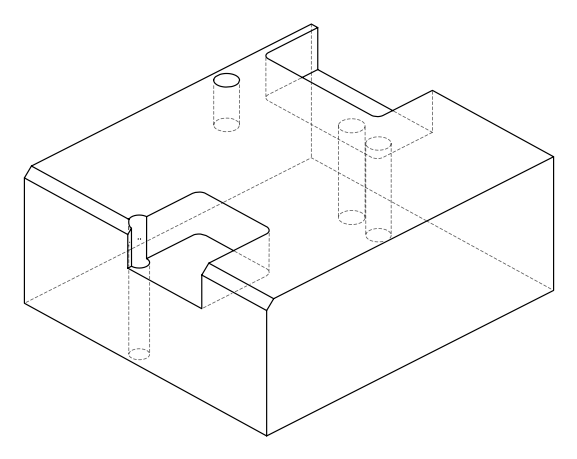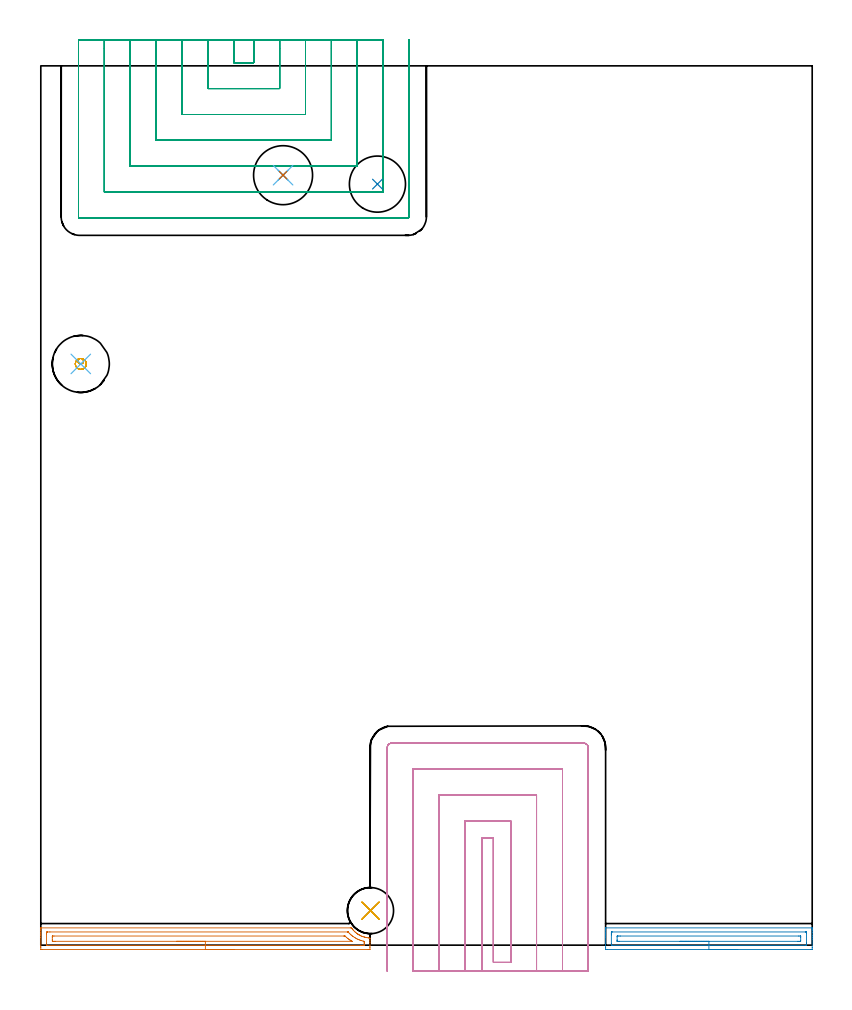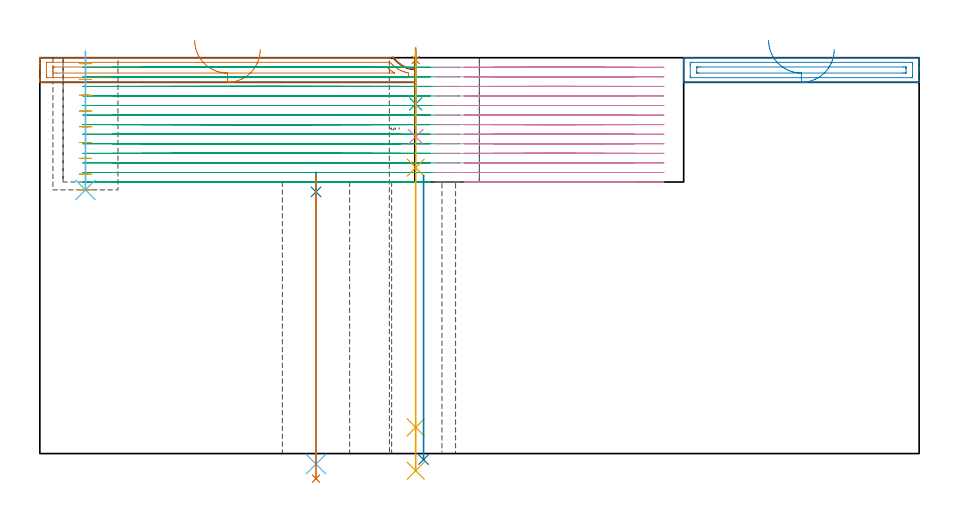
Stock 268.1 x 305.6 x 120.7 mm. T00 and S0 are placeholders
(PLAN: 14 operations, 10 tool changes, 79.6 min)
(1 AREA_MILL | FG_CHAMFER_SURFACE | UGT0205_001 | 2.9 min | 3351 mm3)
(2 AREA_MILL_1 | FG_CHAMFER_SURFACE_1 | UGT0205_001 | 1.93 min | 2152 mm3)
(3 MILL_SLOT | SLOT_PARTIAL_RECTANGULAR | NXT0201_011 | Follow Part, ap 3, ae 75% | 43.95 min | 282650 mm3)
(4 MILL_SLOT_1 | SLOT_PARTIAL_RECTANGULAR_1 | NXT0201_011 | Follow Part, ap 3, ae 75% | 27.96 min | 235343 mm3)
(5 MILL_BLIND_HOLE_FROM_SOLID_MATERIAL | STEP1POCKET | NXT0201_012 | Spiral | 0.65 min | 12398 mm3)
(6 BORE_BLIND_HOLE | STEP1POCKET | UGT0332_076 | 0.17 min | 0 mm3)
(7 SPOT_DRILL | STEP1HOLE | NXT0321_9005460120000 | 0.03 min | 16 mm3)
(8 SPOT_DRILL_1 | STEP1HOLE_1 | NXT0321_9005460120000 | 0.06 min | 157 mm3)
(9 DRILL_BLIND_HOLE_INTO_CENTER | STEP1HOLE | NXT0301_065 | 0.07 min | 439 mm3)
(10 DRILL_TO_ENLARGE_BLIND_HOLE | STEP1HOLE | NXT0301_111 | 0.11 min | 1757 mm3)
(11 GUN_DRILL_THROUGH_HOLE | STEP1HOLE | UGT0307_013 | 0.71 min | 18166 mm3)
(12 DRILL_THROUGH_HOLE_INTO_CENTER | STEP1HOLE_1 | NXT0301_065 | 0.36 min | 5535 mm3)
(13 DRILL_TO_ENLARGE_THROUGH_HOLE | STEP1HOLE_1 | UGT0301_050 | 0.38 min | 21557 mm3)
(14 INDEXABLE_INSERT_DRILL_THROUGH_HOLE_FROM_SOLID | STEP1HOLE_2 | NXT0302_010 | 0.36 min | 24678 mm3)
(TOOL UGT0205_001 | Chamfer Mill 20 x 3 x 45 deg. | D20 FL50 Z2)
(TOOL NXT0201_011 | ENDMILL 12mm [2P460-1200-NA 1630] | D12 FL38 Z6)
(TOOL NXT0201_012 | ENDMILL 16mm [2P460-1600-NA 1630] | D16 FL38 Z6)
(TOOL UGT0332_076 | 19.75 mm Rough Boring Bar | D19.75)
(TOOL NXT0321_9005460120000 | NC Spot Drill, 142deg, 12mm, Carbide, Uncoated | D12 PA142 FL30 Z2)
(TOOL NXT0301_065 | Carbide Drill 9.4mm [860.1-0940-075A1-MM 2214] | D9.4 PA140 FL98 Z2)
(TOOL NXT0301_111 | Carbide Drill 16.1mm [860.1-1610-050A1-PM 4234] | D16.1 PA147 FL73 Z2)
(TOOL UGT0307_013 | Gun Drill 16 mm | D16 PA130 FL24 Z1)
(TOOL UGT0301_050 | Twist Drill 20.5 mm | D20.5 PA118 FL145 Z2)
(TOOL NXT0302_010 | Index. Insert Drill 19.5mm [880-D1950L25-05] | D19.5 PA176 FL98 Z2)
(OP 1 AREA_MILL)
G17 G21 G94 G90
T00 M6
G54
G17 G0 G90 X67.2 Y-1.5 S1061 M3
G43 Z130.7 H0
Z123.2
G94 G1 X67.162 Z122.328 F250.
X67.048 Z121.464
X66.859 Z120.612
X66.597 Z119.78
X66.263 Z118.974
X65.86 Z118.2
X65.392 Z117.464
X64.86 Z116.772
X64.271 Z116.129
X63.628 Z115.54
X62.936 Z115.008
X62.2 Z114.54
X61.426 Z114.137
X60.62 Z113.803
X59.788 Z113.541
X58.937 Z113.352
X58.072 Z113.238
X57.2 Z113.2
X0.592 Y-1.499 Z113.201
X0.007 Y-1.491 Z113.205
X0.003 Y-1.468 Z113.229
X0. Y-0.878 Z113.819
Y-0.577 Z114.119
Y2.697 Z117.391
Y3.298 Z117.995
Y3.59 Z118.287
Y4.192 Z118.888
Y4.484 Z119.179
Y5.069 Z119.769
Y5.593 Z120.292
X0.007 Y5.945 Z120.637
X0.01 Y6.005 Z120.695
X0.142 Y6. Z120.7
X107.568
X107.979 Z120.685
X108.086 Y5.864 Z120.56
X108.115 Y5.825 Z120.522
X108.194 Y5.717 Z120.415
X108.385 Y5.468 Z120.168
X108.491 Y5.346 Z120.046
X108.721 Y5.082 Z119.781
X108.992 Y4.803 Z119.502
X109.275 Y4.534 Z119.234
X109.684 Y4.194 Z118.893
X109.786 Y4.117 Z118.817
X109.921 Y4.016 Z118.715
X110.166 Y3.848 Z118.545
X110.242 Y3.802 Z118.498
X110.606 Y3.58 Z118.277
X110.688 Y3.535 Z118.231
X111.056 Y3.331 Z118.031
X111.134 Y3.294 Z117.994
X111.149 Y3.288 Z117.987
X111.524 Y3.126 Z117.823
X111.946 Y2.961 Z117.66
X112.389 Y2.82 Z117.519
X112.471 Y2.799 Z117.497
X112.836 Y2.704 Z117.403
X113.28 Y2.619 Z117.316
X113.808 Y2.544 Z117.239
X113.904 Y2.529 Z117.227
X114.39 Y2.459 Z117.158
X114.4 Y2.327 Z117.026
Y1.494 Z116.193
Y0.91 Z115.605
Y-0.277 Z114.42
X114.399 Y-0.878 Z113.816
X114.397 Y-1.468 Z113.227
X114.393 Y-1.49 Z113.205
X113.808 Y-1.5 Z113.2
X57.2
Y-0.086 Z114.614
X2.375
X2.273 Y-0.085 Z114.615
X2.071 Y-0.081 Z114.619
X2.018 Y-0.079 Z114.621
X2.01 Y-0.068 Z114.632
X2.006 Y-0.038 Z114.662
X2.003 Y0.016 Z114.716
X2. Y0.391 Z115.091
X2.001 Y3.965 Z118.665
X2.008 Y4.484 Z119.184
X2.01 Y4.571 Z119.271
X2.172 Y4.58 Z119.28
X2.275 Y4.584 Z119.284
X2.375 Y4.585 Z119.285
X3.165 Y4.586 Z119.286
X106.576 Y4.585 Z119.285
X106.677 Y4.584 Z119.284
X106.777 Y4.58 Z119.28
X106.8 Y4.578 Z119.278
X106.814 Y4.567 Z119.267
X106.843 Y4.539 Z119.239
X106.896 Y4.484 Z119.184
X107.225 Y4.136 Z118.836
X107.568 Y3.798 Z118.498
X107.797 Y3.59 Z118.29
X108.161 Y3.288 Z117.988
X108.46 Y3.06 Z117.76
X109.003 Y2.697 Z117.397
X109.351 Y2.486 Z117.186
X109.827 Y2.22 Z116.92
X110.242 Y2.025 Z116.725
X110.334 Y1.986 Z116.686
X110.783 Y1.803 Z116.503
X111.134 Y1.676 Z116.376
X111.325 Y1.612 Z116.312
X112.025 Y1.413 Z116.113
X112.381 Y1.319 Z116.019
X112.39 Y1.284 Z115.984
X112.395 Y0.91 Z115.61
X112.398 Y0.536 Z115.236
X112.392 Y0.016 Z114.716
X112.39 Y-0.071 Z114.629
X112.228 Y-0.08 Z114.62
X112.125 Y-0.084 Z114.616
X112.025 Y-0.085 Z114.615
X111.235 Y-0.086 Z114.614
X57.2
Y1.328 Z116.028
X5.049 Y1.329 Z116.029
X4.63 Y1.33 Z116.03
X4.158 Y1.334 Z116.034
X4.01 Y1.336 Z116.036
X4.004 Y1.645 Z116.345
X4.001 Y1.803 Z116.503
Y2.854 Z117.554
X4.005 Y3.013 Z117.713
X4.01 Y3.117 Z117.817
X4.019 Y3.165 Z117.865
X4.04 Y3.166 Z117.866
X4.158 Y3.169 Z117.869
X4.576 Y3.171 Z117.871
X105.312
X105.548 Y3.169 Z117.869
X105.666 Y3.167 Z117.867
X105.721 Y3.164 Z117.864
X105.785 Y3.112 Z117.812
X106.247 Y2.697 Z117.397
X106.677 Y2.34 Z117.04
X106.982 Y2.107 Z116.807
X107.42 Y1.803 Z116.503
X107.568 Y1.704 Z116.404
X107.84 Y1.531 Z116.231
X108.027 Y1.417 Z116.117
X108.104 Y1.37 Z116.07
X108.161 Y1.334 Z116.034
X108.162 Y1.333 Z116.033
X108.158 Y1.331 Z116.031
X108.117 Y1.329 Z116.029
X108.041
X57.2 Y1.328 Z116.028
X56.328 Z116.066
X55.464 Z116.18
X54.612 Z116.369
X53.78 Z116.632
X52.974 Z116.965
X52.2 Z117.368
X51.464 Z117.837
X50.772 Z118.368
X50.129 Z118.957
X49.54 Z119.601
X49.009 Z120.293
X48.54 Z121.028
X48.137 Z121.802
X47.803 Z122.608
X47.541 Z123.44
X47.352 Z124.292
X47.238 Z125.157
X47.2 Z126.028
G0 Z130.7
M5
M2
(OP 2 AREA_MILL_1)
G17 G21 G94 G90
T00 M6
G54
G17 G0 G90 X242.2 Y-1.5 S1061 M3
G43 Z130.7 H0
Z123.2
G94 G1 X242.162 Z122.328 F250.
X242.048 Z121.463
X241.859 Z120.612
X241.597 Z119.78
X241.263 Z118.974
X240.86 Z118.2
X240.391 Z117.464
X239.86 Z116.772
X239.271 Z116.129
X238.628 Z115.54
X237.936 Z115.008
X237.2 Z114.54
X236.426 Z114.137
X235.62 Z113.803
X234.788 Z113.541
X233.936 Z113.352
X233.072 Z113.238
X232.2 Z113.2
X196.917
X196.304 Y-1.494 Z113.203
X196.302 Y-1.493 Z113.204
X196.3 Y-0.878 Z113.819
Y0.293 Z114.989
Y2.697 Z117.391
Y3.25 Z117.947
Y3.59 Z118.287
Y4.144 Z118.84
Y4.484 Z119.179
Y5.164 Z119.864
Y5.527 Z120.226
X196.302 Y5.934 Z120.626
X196.305 Y5.975 Z120.666
X196.31 Y6.005 Z120.695
X196.466 Y6. Z120.7
X267.934
X268.09 Y6.005 Z120.695
X268.093 Y5.936 Z120.627
X268.1 Y5.526 Z120.226
Y5.165 Z119.864
Y4.484 Z119.179
Y3.25 Z117.947
Y2.697 Z117.391
Y2.08 Z116.775
Y-0.878 Z113.819
X268.098 Y-1.493 Z113.204
X268.096 Y-1.494 Z113.203
X267.483 Y-1.5 Z113.2
X232.2
Y-0.086 Z114.614
X198.703
X198.602 Y-0.084 Z114.616
X198.399 Y-0.079 Z114.621
X198.309 Y-0.071 Z114.629
X198.305 Y-0.041 Z114.659
X198.302 Y0.016 Z114.716
X198.3 Y0.419 Z115.119
Y3.59 Z118.29
X198.301 Y3.993 Z118.693
X198.307 Y4.484 Z119.184
X198.31 Y4.578 Z119.278
X198.5 Y4.584 Z119.284
X198.602 Y4.585 Z119.285
X265.697
X265.798 Y4.584 Z119.284
X266.001 Y4.579 Z119.279
X266.091 Y4.571 Z119.271
X266.095 Y4.541 Z119.241
X266.098 Y4.484 Z119.184
X266.1 Y4.081 Z118.781
Y0.91 Z115.61
X266.099 Y0.507 Z115.207
X266.093 Y0.016 Z114.716
X266.09 Y-0.078 Z114.622
X265.9 Y-0.084 Z114.616
X265.798 Y-0.085 Z114.615
X232.2 Y-0.086 Z114.614
Y1.328 Z116.028
X200.964 Y1.329 Z116.029
X200.49 Y1.331 Z116.031
X200.333 Y1.333 Z116.033
X200.313 Y1.335 Z116.035
X200.308 Y1.386 Z116.086
X200.303 Y1.487 Z116.187
X200.301 Y1.613 Z116.313
X200.3 Y1.803 Z116.503
X200.302 Y2.885 Z117.585
X200.31 Y3.076 Z117.776
X200.321 Y3.165 Z117.865
X200.371 Y3.167 Z117.867
X200.49 Y3.17 Z117.87
X200.909 Y3.171 Z117.871
X201.383
X263.436
X263.91 Y3.169 Z117.869
X264.067 Y3.167 Z117.867
X264.086 Y3.165 Z117.865
X264.092 Y3.114 Z117.814
X264.097 Y3.013 Z117.713
X264.099 Y2.887 Z117.587
X264.1 Y2.697 Z117.397
X264.098 Y1.615 Z116.315
X264.09 Y1.424 Z116.124
X264.079 Y1.335 Z116.035
X264.029 Y1.333 Z116.033
X263.91 Y1.33 Z116.03
X263.491 Y1.329 Z116.029
X263.017 Y1.328 Z116.028
X232.2
X231.328 Z116.066
X230.463 Z116.18
X229.612 Z116.369
X228.78 Z116.631
X227.974 Z116.965
X227.2 Z117.368
X226.464 Z117.837
X225.772 Z118.368
X225.129 Z118.957
X224.54 Z119.601
X224.008 Z120.293
X223.54 Z121.028
X223.137 Z121.802
X222.803 Z122.608
X222.541 Z123.44
X222.352 Z124.292
X222.238 Z125.157
X222.2 Z126.028
G0 Z130.7
M5
M2
(OP 3 MILL_SLOT)
G17 G21 G94 G90
T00 M6
G54
G17 G0 G90 X67.1 Y314.6 S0 M3
G43 Z130.7 H1
Z117.785
G94 G1 Y311.6 F250.
Y306.7 F500.
X74.
Y311.6
Y314.6 F250.
X58.1
Y311.6
Y297.7 F500.
X83.
Y311.6
Y314.6 F250.
X49.1
Y311.6
Y288.7 F500.
X92.
Y311.6
Y314.6 F250.
X40.1
Y311.6
Y279.7 F500.
X101.
Y311.6
Y314.6 F250.
X31.1
Y311.6
Y270.7 F500.
X110.
Y311.6
Y314.6 F250.
X22.1
Y311.6
Y261.7 F500.
X119.
Y311.6
Y314.6 F250.
X13.1
Y311.6
Y253.1 F500.
G3 X13.5 Y252.7 R0.4
G1 X127.6
G3 X128. Y253.1 R0.4
G1 Y311.6
Y314.6 F250.
G0 X67.1 Z114.869
G1 Y311.6
Y306.7 F500.
X74.
Y311.6
Y314.6 F250.
X58.1
Y311.6
Y297.7 F500.
X83.
Y311.6
Y314.6 F250.
X49.1
Y311.6
Y288.7 F500.
X92.
Y311.6
Y314.6 F250.
X40.1
Y311.6
Y279.7 F500.
X101.
Y311.6
Y314.6 F250.
X31.1
Y311.6
Y270.7 F500.
X110.
Y311.6
Y314.6 F250.
X22.1
Y311.6
Y261.7 F500.
X119.
Y311.6
Y314.6 F250.
X13.1
Y311.6
Y253.1 F500.
G3 X13.5 Y252.7 R0.4
G1 X127.6
G3 X128. Y253.1 R0.4
G1 Y311.6
Y314.6 F250.
G0 X67.1 Z111.954
G1 Y311.6
Y306.7 F500.
X74.
Y311.6
Y314.6 F250.
X58.1
Y311.6
Y297.7 F500.
X83.
Y311.6
Y314.6 F250.
X49.1
Y311.6
Y288.7 F500.
X92.
Y311.6
Y314.6 F250.
X40.1
Y311.6
Y279.7 F500.
X101.
Y311.6
Y314.6 F250.
X31.1
Y311.6
Y270.7 F500.
X110.
Y311.6
Y314.6 F250.
X22.1
Y311.6
Y261.7 F500.
X119.
Y311.6
Y314.6 F250.
X13.1
Y311.6
Y253.1 F500.
G3 X13.5 Y252.7 R0.4
G1 X127.6
G3 X128. Y253.1 R0.4
G1 Y311.6
Y314.6 F250.
G0 X67.1 Z109.038
G1 Y311.6
Y306.7 F500.
X74.
Y311.6
Y314.6 F250.
X58.1
Y311.6
Y297.7 F500.
X83.
Y311.6
Y314.6 F250.
X49.1
Y311.6
Y288.7 F500.
X92.
Y311.6
Y314.6 F250.
X40.1
Y311.6
Y279.7 F500.
X101.
Y311.6
Y314.6 F250.
X31.1
Y311.6
Y270.7 F500.
X110.
Y311.6
Y314.6 F250.
X22.1
Y311.6
Y261.7 F500.
X119.
Y311.6
Y314.6 F250.
X13.1
Y311.6
Y253.1 F500.
G3 X13.5 Y252.7 R0.4
G1 X127.6
G3 X128. Y253.1 R0.4
G1 Y311.6
Y314.6 F250.
G0 X67.1 Z106.123
G1 Y311.6
Y306.7 F500.
X74.
Y311.6
Y314.6 F250.
X58.1
Y311.6
Y297.7 F500.
X83.
Y311.6
Y314.6 F250.
X49.1
Y311.6
Y288.7 F500.
X92.
Y311.6
Y314.6 F250.
X40.1
Y311.6
Y279.7 F500.
X101.
Y311.6
Y314.6 F250.
X31.1
Y311.6
Y270.7 F500.
X110.
Y311.6
Y314.6 F250.
X22.1
Y311.6
Y261.7 F500.
X119.
Y311.6
Y314.6 F250.
X13.1
Y311.6
Y253.1 F500.
G3 X13.5 Y252.7 R0.4
G1 X127.6
G3 X128. Y253.1 R0.4
G1 Y311.6
Y314.6 F250.
G0 X67.1 Z103.208
G1 Y311.6
Y306.7 F500.
X74.
Y311.6
Y314.6 F250.
X58.1
Y311.6
Y297.7 F500.
X83.
Y311.6
Y314.6 F250.
X49.1
Y311.6
Y288.7 F500.
X92.
Y311.6
Y314.6 F250.
X40.1
Y311.6
Y279.7 F500.
X101.
Y311.6
Y314.6 F250.
X31.1
Y311.6
Y270.7 F500.
X110.
Y311.6
Y314.6 F250.
X22.1
Y311.6
Y261.7 F500.
X119.
Y311.6
Y314.6 F250.
X13.1
Y311.6
Y253.1 F500.
G3 X13.5 Y252.7 R0.4
G1 X127.6
G3 X128. Y253.1 R0.4
G1 Y311.6
Y314.6 F250.
G0 X67.1 Z100.292
G1 Y311.6
Y306.7 F500.
X74.
Y311.6
Y314.6 F250.
X58.1
Y311.6
Y297.7 F500.
X83.
Y311.6
Y314.6 F250.
X49.1
Y311.6
Y288.7 F500.
X92.
Y311.6
Y314.6 F250.
X40.1
Y311.6
Y279.7 F500.
X101.
Y311.6
Y314.6 F250.
X31.1
Y311.6
Y270.7 F500.
X110.
Y311.6
Y314.6 F250.
X22.1
Y311.6
Y261.7 F500.
X119.
Y311.6
Y314.6 F250.
X13.1
Y311.6
Y253.1 F500.
G3 X13.5 Y252.7 R0.4
G1 X127.6
G3 X128. Y253.1 R0.4
G1 Y311.6
Y314.6 F250.
G0 X67.1 Z97.377
G1 Y311.6
Y306.7 F500.
X74.
Y311.6
Y314.6 F250.
X58.1
Y311.6
Y297.7 F500.
X83.
Y311.6
Y314.6 F250.
X49.1
Y311.6
Y288.7 F500.
X92.
Y311.6
Y314.6 F250.
X40.1
Y311.6
Y279.7 F500.
X101.
Y311.6
Y314.6 F250.
X31.1
Y311.6
Y270.7 F500.
X110.
Y311.6
Y314.6 F250.
X22.1
Y311.6
Y261.7 F500.
X119.
Y311.6
Y314.6 F250.
X13.1
Y311.6
Y253.1 F500.
G3 X13.5 Y252.7 R0.4
G1 X127.6
G3 X128. Y253.1 R0.4
G1 Y311.6
Y314.6 F250.
G0 X67.1 Z94.462
G1 Y311.6
Y306.7 F500.
X74.
Y311.6
Y314.6 F250.
X58.1
Y311.6
Y297.7 F500.
X83.
Y311.6
Y314.6 F250.
X49.1
Y311.6
Y288.7 F500.
X92.
Y311.6
Y314.6 F250.
X40.1
Y311.6
Y279.7 F500.
X101.
Y311.6
Y314.6 F250.
X31.1
Y311.6
Y270.7 F500.
X110.
Y311.6
Y314.6 F250.
X22.1
Y311.6
Y261.7 F500.
X119.
Y311.6
Y314.6 F250.
X13.1
Y311.6
Y253.1 F500.
G3 X13.5 Y252.7 R0.4
G1 X127.6
G3 X128. Y253.1 R0.4
G1 Y311.6
Y314.6 F250.
G0 X67.1 Z91.546
G1 Y311.6
Y306.7 F500.
X74.
Y311.6
Y314.6 F250.
X58.1
Y311.6
Y297.7 F500.
X83.
Y311.6
Y314.6 F250.
X49.1
Y311.6
Y288.7 F500.
X92.
Y311.6
Y314.6 F250.
X40.1
Y311.6
Y279.7 F500.
X101.
Y311.6
Y314.6 F250.
X31.1
Y311.6
Y270.7 F500.
X110.
Y311.6
Y314.6 F250.
X22.1
Y311.6
Y261.7 F500.
X119.
Y311.6
Y314.6 F250.
X13.1
Y311.6
Y253.1 F500.
G3 X13.5 Y252.7 R0.4
G1 X127.6
G3 X128. Y253.1 R0.4
G1 Y311.6
Y314.6 F250.
G0 X67.1 Z88.631
G1 Y311.6
Y306.7 F500.
X74.
Y311.6
Y314.6 F250.
X58.1
Y311.6
Y297.7 F500.
X83.
Y311.6
Y314.6 F250.
X49.1
Y311.6
Y288.7 F500.
X92.
Y311.6
Y314.6 F250.
X40.1
Y311.6
Y279.7 F500.
X101.
Y311.6
Y314.6 F250.
X31.1
Y311.6
Y270.7 F500.
X110.
Y311.6
Y314.6 F250.
X22.1
Y311.6
Y261.7 F500.
X119.
Y311.6
Y314.6 F250.
X13.1
Y311.6
Y253.1 F500.
G3 X13.5 Y252.7 R0.4
G1 X127.6
G3 X128. Y253.1 R0.4
G1 Y311.6
Y314.6 F250.
G0 X67.1 Z85.715
G1 Y311.6
Y306.7 F500.
X74.
Y311.6
Y314.6 F250.
X58.1
Y311.6
Y297.7 F500.
X83.
Y311.6
Y314.6 F250.
X49.1
Y311.6
Y288.7 F500.
X92.
Y311.6
Y314.6 F250.
X40.1
Y311.6
Y279.7 F500.
X101.
Y311.6
Y314.6 F250.
X31.1
Y311.6
Y270.7 F500.
X110.
Y311.6
Y314.6 F250.
X22.1
Y311.6
Y261.7 F500.
X119.
Y311.6
Y314.6 F250.
X13.1
Y311.6
Y253.1 F500.
G3 X13.5 Y252.7 R0.4
G1 X127.6
G3 X128. Y253.1 R0.4
G1 Y311.6
Y314.6 F250.
G0 X67.1 Z82.8
G1 Y311.6
Y306.7 F500.
X74.
Y311.6
Y314.6 F250.
X58.1
Y311.6
Y297.7 F500.
X83.
Y311.6
Y314.6 F250.
X49.1
Y311.6
Y288.7 F500.
X92.
Y311.6
Y314.6 F250.
X40.1
Y311.6
Y279.7 F500.
X101.
Y311.6
Y314.6 F250.
X31.1
Y311.6
Y270.7 F500.
X110.
Y311.6
Y314.6 F250.
X22.1
Y311.6
Y261.7 F500.
X119.
Y311.6
Y314.6 F250.
X13.1
Y311.6
Y253.1 F500.
G3 X13.5 Y252.7 R0.4
G1 X127.6
G3 X128. Y253.1 R0.4
G1 Y311.6
Y314.6 F250.
G0 Z130.7
M5
M2
(OP 4 MILL_SLOT_1)
G17 G21 G94 G90
T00 M6
G54
G17 G0 G90 X153.4 Y-9. S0 M3
G43 Z130.7 H1
Z117.785
G94 G1 Y-6. F250.
Y37.2 F500.
X157.3
Y-6.
X163.3
Y43.2
X147.4
Y-6.
Y-9. F250.
X172.3
Y-6.
Y52.2 F500.
X138.4
Y-6.
Y-9. F250.
X181.3
Y-6.
Y61.2 F500.
X129.4
Y-6.
Y-9. F250.
X190.3
Y-6.
Y68.6 F500.
G3 X188.7 Y70.2 R1.6
G1 X122.
G3 X120.4 Y68.6 R1.6
G1 Y-6.
Y-9. F250.
G0 X153.4 Z114.869
G1 Y-6.
Y37.2 F500.
X157.3
Y-6.
X163.3
Y43.2
X147.4
Y-6.
Y-9. F250.
X172.3
Y-6.
Y52.2 F500.
X138.4
Y-6.
Y-9. F250.
X181.3
Y-6.
Y61.2 F500.
X129.4
Y-6.
Y-9. F250.
X190.3
Y-6.
Y68.6 F500.
G3 X188.7 Y70.2 R1.6
G1 X122.
G3 X120.4 Y68.6 R1.6
G1 Y-6.
Y-9. F250.
G0 X153.4 Z111.954
G1 Y-6.
Y37.2 F500.
X157.3
Y-6.
X163.3
Y43.2
X147.4
Y-6.
Y-9. F250.
X172.3
Y-6.
Y52.2 F500.
X138.4
Y-6.
Y-9. F250.
X181.3
Y-6.
Y61.2 F500.
X129.4
Y-6.
Y-9. F250.
X190.3
Y-6.
Y68.6 F500.
G3 X188.7 Y70.2 R1.6
G1 X122.
G3 X120.4 Y68.6 R1.6
G1 Y-6.
Y-9. F250.
G0 X153.4 Z109.038
G1 Y-6.
Y37.2 F500.
X157.3
Y-6.
X163.3
Y43.2
X147.4
Y-6.
Y-9. F250.
X172.3
Y-6.
Y52.2 F500.
X138.4
Y-6.
Y-9. F250.
X181.3
Y-6.
Y61.2 F500.
X129.4
Y-6.
Y-9. F250.
X190.3
Y-6.
Y68.6 F500.
G3 X188.7 Y70.2 R1.6
G1 X122.
G3 X120.4 Y68.6 R1.6
G1 Y-6.
Y-9. F250.
G0 X153.4 Z106.123
G1 Y-6.
Y37.2 F500.
X157.3
Y-6.
X163.3
Y43.2
X147.4
Y-6.
Y-9. F250.
X172.3
Y-6.
Y52.2 F500.
X138.4
Y-6.
Y-9. F250.
X181.3
Y-6.
Y61.2 F500.
X129.4
Y-6.
Y-9. F250.
X190.3
Y-6.
Y68.6 F500.
G3 X188.7 Y70.2 R1.6
G1 X122.
G3 X120.4 Y68.6 R1.6
G1 Y-6.
Y-9. F250.
G0 X153.4 Z103.208
G1 Y-6.
Y37.2 F500.
X157.3
Y-6.
X163.3
Y43.2
X147.4
Y-6.
Y-9. F250.
X172.3
Y-6.
Y52.2 F500.
X138.4
Y-6.
Y-9. F250.
X181.3
Y-6.
Y61.2 F500.
X129.4
Y-6.
Y-9. F250.
X190.3
Y-6.
Y68.6 F500.
G3 X188.7 Y70.2 R1.6
G1 X122.
G3 X120.4 Y68.6 R1.6
G1 Y-6.
Y-9. F250.
G0 X153.4 Z100.292
G1 Y-6.
Y37.2 F500.
X157.3
Y-6.
X163.3
Y43.2
X147.4
Y-6.
Y-9. F250.
X172.3
Y-6.
Y52.2 F500.
X138.4
Y-6.
Y-9. F250.
X181.3
Y-6.
Y61.2 F500.
X129.4
Y-6.
Y-9. F250.
X190.3
Y-6.
Y68.6 F500.
G3 X188.7 Y70.2 R1.6
G1 X122.
G3 X120.4 Y68.6 R1.6
G1 Y-6.
Y-9. F250.
G0 X153.4 Z97.377
G1 Y-6.
Y37.2 F500.
X157.3
Y-6.
X163.3
Y43.2
X147.4
Y-6.
Y-9. F250.
X172.3
Y-6.
Y52.2 F500.
X138.4
Y-6.
Y-9. F250.
X181.3
Y-6.
Y61.2 F500.
X129.4
Y-6.
Y-9. F250.
X190.3
Y-6.
Y68.6 F500.
G3 X188.7 Y70.2 R1.6
G1 X122.
G3 X120.4 Y68.6 R1.6
G1 Y-6.
Y-9. F250.
G0 X153.4 Z94.462
G1 Y-6.
Y37.2 F500.
X157.3
Y-6.
X163.3
Y43.2
X147.4
Y-6.
Y-9. F250.
X172.3
Y-6.
Y52.2 F500.
X138.4
Y-6.
Y-9. F250.
X181.3
Y-6.
Y61.2 F500.
X129.4
Y-6.
Y-9. F250.
X190.3
Y-6.
Y68.6 F500.
G3 X188.7 Y70.2 R1.6
G1 X122.
G3 X120.4 Y68.6 R1.6
G1 Y-6.
Y-9. F250.
G0 X153.4 Z91.546
G1 Y-6.
Y37.2 F500.
X157.3
Y-6.
X163.3
Y43.2
X147.4
Y-6.
Y-9. F250.
X172.3
Y-6.
Y52.2 F500.
X138.4
Y-6.
Y-9. F250.
X181.3
Y-6.
Y61.2 F500.
X129.4
Y-6.
Y-9. F250.
X190.3
Y-6.
Y68.6 F500.
G3 X188.7 Y70.2 R1.6
G1 X122.
G3 X120.4 Y68.6 R1.6
G1 Y-6.
Y-9. F250.
G0 X153.4 Z88.631
G1 Y-6.
Y37.2 F500.
X157.3
Y-6.
X163.3
Y43.2
X147.4
Y-6.
Y-9. F250.
X172.3
Y-6.
Y52.2 F500.
X138.4
Y-6.
Y-9. F250.
X181.3
Y-6.
Y61.2 F500.
X129.4
Y-6.
Y-9. F250.
X190.3
Y-6.
Y68.6 F500.
G3 X188.7 Y70.2 R1.6
G1 X122.
G3 X120.4 Y68.6 R1.6
G1 Y-6.
Y-9. F250.
G0 X153.4 Z85.715
G1 Y-6.
Y37.2 F500.
X157.3
Y-6.
X163.3
Y43.2
X147.4
Y-6.
Y-9. F250.
X172.3
Y-6.
Y52.2 F500.
X138.4
Y-6.
Y-9. F250.
X181.3
Y-6.
Y61.2 F500.
X129.4
Y-6.
Y-9. F250.
X190.3
Y-6.
Y68.6 F500.
G3 X188.7 Y70.2 R1.6
G1 X122.
G3 X120.4 Y68.6 R1.6
G1 Y-6.
Y-9. F250.
G0 X153.4 Z82.8
G1 Y-6.
Y37.2 F500.
X157.3
Y-6.
X163.3
Y43.2
X147.4
Y-6.
Y-9. F250.
X172.3
Y-6.
Y52.2 F500.
X138.4
Y-6.
Y-9. F250.
X181.3
Y-6.
Y61.2 F500.
X129.4
Y-6.
Y-9. F250.
X190.3
Y-6.
Y68.6 F500.
G3 X188.7 Y70.2 R1.6
G1 X122.
G3 X120.4 Y68.6 R1.6
G1 Y-6.
Y-9. F250.
G0 Z130.7
M5
M2
(OP 5 MILL_BLIND_HOLE_FROM_SOLID_MATERIAL)
G17 G21 G94 G90
T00 M6
G54
G17 G0 G90 X13.9 Y202. S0 M3
G43 Z130.7 H1
Z118.889
G94 G3 X14.85 Y202.95 R0.95 F250.
X13.9 Y203.9 R0.95
X12. Y202. R1.9
X13.9 Y203.9 R-1.9
X12.95 Y202.95 R0.95
X13.9 Y202. R0.95
G0 Z114.078
G3 X14.85 Y202.95 R0.95
X13.9 Y203.9 R0.95
X12. Y202. R1.9
X13.9 Y203.9 R-1.9
X12.95 Y202.95 R0.95
X13.9 Y202. R0.95
G0 Z109.267
G3 X14.85 Y202.95 R0.95
X13.9 Y203.9 R0.95
X12. Y202. R1.9
X13.9 Y203.9 R-1.9
X12.95 Y202.95 R0.95
X13.9 Y202. R0.95
G0 Z104.456
G3 X14.85 Y202.95 R0.95
X13.9 Y203.9 R0.95
X12. Y202. R1.9
X13.9 Y203.9 R-1.9
X12.95 Y202.95 R0.95
X13.9 Y202. R0.95
G0 Z99.644
G3 X14.85 Y202.95 R0.95
X13.9 Y203.9 R0.95
X12. Y202. R1.9
X13.9 Y203.9 R-1.9
X12.95 Y202.95 R0.95
X13.9 Y202. R0.95
G0 Z94.833
G3 X14.85 Y202.95 R0.95
X13.9 Y203.9 R0.95
X12. Y202. R1.9
X13.9 Y203.9 R-1.9
X12.95 Y202.95 R0.95
X13.9 Y202. R0.95
G0 Z90.022
G3 X14.85 Y202.95 R0.95
X13.9 Y203.9 R0.95
X12. Y202. R1.9
X13.9 Y203.9 R-1.9
X12.95 Y202.95 R0.95
X13.9 Y202. R0.95
G0 Z85.211
G3 X14.85 Y202.95 R0.95
X13.9 Y203.9 R0.95
X12. Y202. R1.9
X13.9 Y203.9 R-1.9
X12.95 Y202.95 R0.95
X13.9 Y202. R0.95
G0 Z80.4
G3 X14.85 Y202.95 R0.95
X13.9 Y203.9 R0.95
X12. Y202. R1.9
X13.9 Y203.9 R-1.9
X12.95 Y202.95 R0.95
X13.9 Y202. R0.95
G0 Z130.7
M5
M2
(OP 6 BORE_BLIND_HOLE)
G17 G21 G94 G90
T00 M6
G54
G17 G0 G90 X13.9 Y202. S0 M3
G43 Z130.7 H0
G94 G85 G98 Z80.4 F250. R122.7
G80
M5
M2
(OP 7 SPOT_DRILL)
G17 G21 G94 G90
T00 M6
G54
G17 G0 G90 X114.6 Y12. S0 M3
G43 Z130.7 H0
G94 G81 G98 Z120.011 F250. R123.7
G80
M5
M2
(OP 8 SPOT_DRILL_1)
G17 G21 G94 G90
T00 M6
G54
G17 G0 G90 X84.2 Y267.6 S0 M3
G43 Z130.7 H0
G94 G81 G98 Z79.8 F250. R85.8
G80
M5
M2
(OP 9 DRILL_BLIND_HOLE_INTO_CENTER)
G17 G21 G94 G90
T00 M6
G54
G17 G0 G90 X114.6 Y12. S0 M3
G43 Z130.7 H1
G94 G81 G98 Z106.6 F250. R122.7
G80
M5
M2
(OP 10 DRILL_TO_ENLARGE_BLIND_HOLE)
G17 G21 G94 G90
T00 M6
G54
G17 G0 G90 X114.6 Y12. S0 M3
G43 Z130.7 H1
G94 G81 G98 Z96.55 F250. R122.7
G80
M5
M2
(OP 11 GUN_DRILL_THROUGH_HOLE)
G17 G21 G94 G90
T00 M6
G54
G17 G0 G90 X114.6 Y12. M8
G43 Z130.7 H0
Z122.92
S716 M3
G94 G1 Z87.189 F125. M26
G4 X.084
Z8. F250.
G4 X.084
Z-5.23 F125.
G4 X.084
M5
M9
G0 Z122.92
Z130.7
M2
(OP 12 DRILL_THROUGH_HOLE_INTO_CENTER)
G17 G21 G94 G90
T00 M6
G54
G17 G0 G90 X84.2 Y267.6 S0 M3
G43 Z130.7 H1
G94 G73 G98 Z-3.211 F250. Q8.601 R84.8
G80
M5
M2
(OP 13 DRILL_TO_ENLARGE_THROUGH_HOLE)
G17 G21 G94 G90
T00 M6
G54
G17 G0 G90 X84.2 Y267.6 S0 M3
G43 Z130.7 H0
G94 G73 G98 Z-7.659 F250. Q18.092 R84.8
G80
M5
M2
(OP 14 INDEXABLE_INSERT_DRILL_THROUGH_HOLE_FROM_SOLID)
G17 G21 G94 G90
T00 M6
G54
G17 G0 G90 X117. Y264.5 S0 M3
G43 Z130.7 H1
G94 G81 G98 Z-1.84 F250. R84.8
G80
M5
M2
